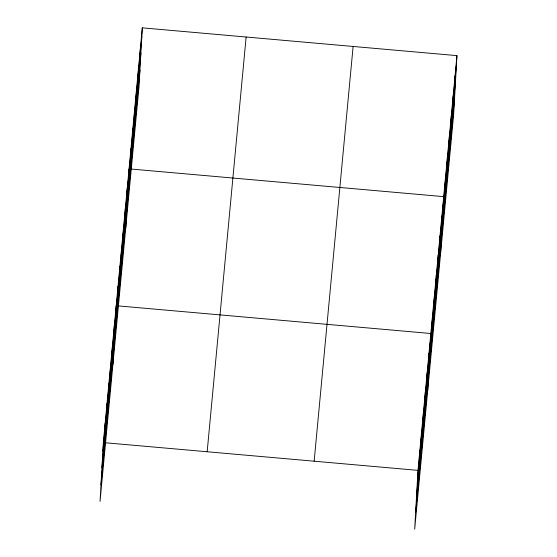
<?xml version="1.0" encoding="UTF-8"?>
<svg xmlns="http://www.w3.org/2000/svg" width="557" height="557" viewBox="0 0 557 557"><rect width="100%" height="100%" fill="white"/><g stroke="black" fill="none" stroke-linecap="round" stroke-linejoin="round"><path stroke-width="0.84" d="M142.307 27.85L103.337 442.585L100.051 501.37L139.02 86.634L142.307 27.85L456.949 55.63L453.663 114.415L414.693 529.15L417.98 470.366L456.949 55.63M104.688 431.703L105.176 423.035M106.526 412.145L107.014 403.484M108.364 392.594L108.845 383.933M110.202 373.044L110.683 364.382M112.041 353.493L112.521 344.825M113.872 333.942L114.359 325.274M112.911 364.508L116.197 305.723M117.548 294.834L118.035 286.173M119.386 275.283L119.873 266.622M121.224 255.733L121.705 247.071M123.062 236.182L123.543 227.514M124.9 216.631L125.381 207.963M126.731 197.081L127.219 188.412M125.771 227.646L129.057 168.862L443.699 196.642L440.413 255.426M130.463 157.38L130.951 148.719M132.357 137.238L132.845 128.57M134.251 117.095L134.731 108.427M136.145 96.946L136.625 88.285M138.039 76.803L138.519 68.142M139.925 56.661L140.413 47.993M419.337 459.476L419.818 450.815M421.169 439.926L421.656 431.264M423.007 420.375L423.494 411.707M424.845 400.824L425.332 392.156M426.683 381.273L427.17 372.605M428.521 361.716L429.001 353.054M427.553 392.288L430.839 333.504L118.794 305.953M432.197 322.614L432.678 313.953M434.028 303.064L434.516 294.395M435.866 283.513L436.354 274.845M437.705 263.962L438.192 255.294M439.543 244.405L440.03 235.743M441.381 224.854L441.861 216.193M445.113 185.161L445.593 176.492M446.999 165.011L447.487 156.35M448.893 144.869L449.381 136.207M450.787 124.726L451.274 116.058M452.681 104.584L453.161 95.915M454.575 84.434L455.055 75.773M102.85 451.254L141.819 36.511M101.924 467.789L140.893 53.054M100.977 484.834L139.946 70.098M207.169 451.755L246.138 37.02M314.148 461.196L353.117 46.461M417.499 479.027L456.468 64.292M416.573 495.57L455.542 80.835M415.619 512.607L454.589 97.872M103.337 442.585L417.98 470.366"/></g></svg>
